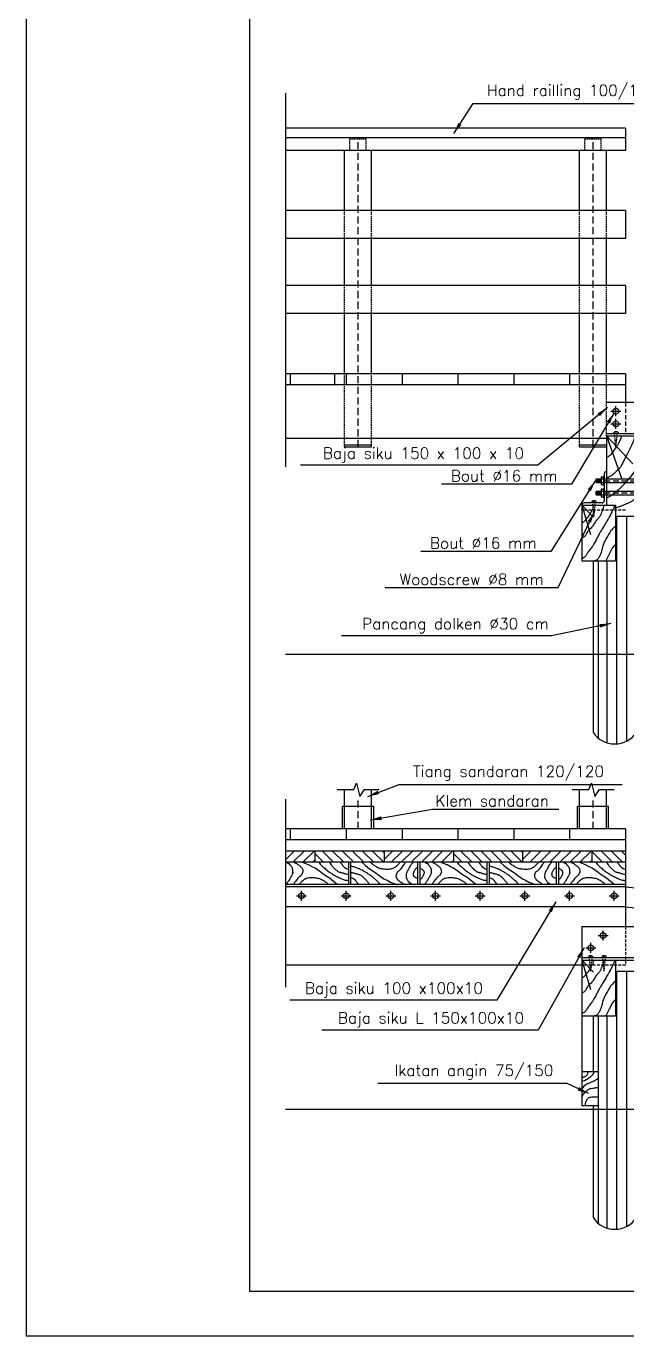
# Model space of a CAD drawing. Header units: metres. Extents: x -50 to 791, y -10 to 584.
# Drawn here: x -50.3 to 84.1, y -10 to 283.2 of the extents above; entities that cross this region are included whole.
import ezdxf

# ---------------------------------------------------------------- set-up
doc = ezdxf.new("R2010")
doc.units = ezdxf.units.M
doc.linetypes.add('DASHED2', pattern=[9.525, 6.35, -3.175])
doc.layers.get('0').update_dxf_attribs({"linetype": 'CONTINUOUS'})
for name, color, linetype in [('ARSIRDOLKEN', 2, 'CONTINUOUS'), ('ARSIRKAYU', 2, 'CONTINUOUS'), ('BAJA', 3, 'CONTINUOUS'), ('KAYU', 3, 'CONTINUOUS'), ('UKURAN', 2, 'CONTINUOUS')]:
    doc.layers.add(name, color=color, linetype=linetype)
doc.styles.get("Standard").update_dxf_attribs({"font": 'Simplex.shx'})
doc.dimstyles.get("Standard").update_dxf_attribs({"dimtxt": 0.18, "dimasz": 0.18, "dimexe": 0.18, "dimexo": 0.0625, "dimgap": 0.09, "dimtad": 0, "dimtih": 1, "dimtoh": 1, "dimdec": 4, "dimzin": 0, "dimdsep": 46, "dimtxsty": 'Standard', "dimcen": 0.09, "dimadec": 0, "dimazin": 0, "dimtfac": 1, "dimtdec": 4, "dimtofl": 0, "dimtmove": 0, "dimatfit": 3, "dimfxl": 1, "dimtolj": 1, "dimtzin": 0, "dimarcsym": 0})
pattern_1 = [(135, (125.5295, -128.2177), (1.122532, 1.122532), [])]

msp = doc.modelspace()

# ---------------------------------------------------------------- hatches: boundary and pattern name
at = {"layer": 'ARSIRKAYU'}
h = msp.add_hatch(dxfattribs=at)
h.set_pattern_fill('ANSI31', color=256, scale=0.5, style=0)
h.set_pattern_definition([(135, (94.5295, -128.2177), (1.122532, 1.122532), [])])
h.paths.add_polyline_path([(14.2904, 98.50196), (29.7904, 98.50196), (29.7904, 96.00196), (14.2904, 96.00196)])
h = msp.add_hatch(dxfattribs=at)
h.set_pattern_fill('LINE', color=256, scale=0.5, angle=315, style=0)
h.set_pattern_definition([(225, (94.5295, -128.2177), (-1.122532, 1.122532), [])])
h.paths.add_polyline_path([(29.7904, 96.00196), (29.7904, 98.50196), (45.2904, 98.50196), (45.2904, 96.00196)])
h = msp.add_hatch(dxfattribs=at)
h.set_pattern_fill('ANSI31', color=256, scale=0.5, style=0)
h.set_pattern_definition(pattern_1)
h.paths.add_polyline_path([(45.2904, 96.00196), (60.7904, 96.00196), (60.7904, 98.50196), (45.2904, 98.50196)])
h = msp.add_hatch(dxfattribs=at)
h.set_pattern_fill('LINE', color=256, scale=0.5, angle=315, style=0)
h.set_pattern_definition([(225, (125.5295, -128.2177), (-1.122532, 1.122532), [])])
h.paths.add_polyline_path([(60.7904, 96.00196), (76.2904, 96.00196), (76.2904, 98.50196), (60.7904, 98.50196)])
h = msp.add_hatch(dxfattribs=at)
h.set_pattern_fill('ANSI31', color=256, scale=0.5, style=0)
h.set_pattern_definition(pattern_1)
h.paths.add_polyline_path([(83.7904, 98.50196), (83.7904, 96.00196), (76.2904, 96.00196), (76.2904, 98.50196)])

# ---------------------------------------------------------------- linework, layer by layer
at = {"color": 1}
msp.add_lwpolyline([(-50.33, -9.99951), (790.67, -9.99951), (790.67, 584.00049), (-50.33, 584.00049)], close=True, dxfattribs=at)
msp.add_lwpolyline([(-0.33, 0.00049), (780.67, 0.00049), (780.67, 574.00049), (-0.33, 574.00049)], close=True)
at = {"layer": 'ARSIRDOLKEN'}
for points in [[(81.79409, 173.47449), (81.79409, 122.50333)], [(84.0404, 173.47449), (84.0404, 123.12272)], [(77.70789, 163.47449), (77.70789, 123.83629)], [(79.6537, 163.47449), (79.6537, 122.76543)], [(81.79409, 71.6095), (81.79409, 13.86088)], [(84.0404, 71.6095), (84.0404, 14.48027)], [(77.70789, 61.6095), (77.70789, 15.19384)], [(79.6537, 61.6095), (79.6537, 14.12298)]]:
    msp.add_lwpolyline(points, dxfattribs=at)
at = {"layer": 'ARSIRKAYU'}
for p, q in [((9.61609, 98.50196), (7.69773, 96.5836)), ((11.86115, 98.50196), (9.36115, 96.00196)), ((14.10622, 98.50196), (11.60622, 96.00196)), ((14.2904, 96.44108), (13.85128, 96.00196))]:
    msp.add_line(p, q, dxfattribs=at)
for points in [[(79.5404, 191.47449), (85.44899, 185.1823)], [(79.5404, 191.47449), (83.01193, 181.74646)], [(88.5404, 188.29608), (87.02591, 185.1823), (85.16228, 182.60542), (83.72871, 180.8875), (82.15179, 179.31274), (80.57487, 178.0243), (79.5404, 177.54221)], [(74.0404, 175.97449), (76.00949, 169.41631)], [(74.0404, 175.97449), (76.66301, 173.27763)], [(19.29875, 91.00196), (18.46661, 91.68753), (17.56235, 92.44005), (16.35667, 93.22267), (15.39212, 93.94509), (14.33715, 94.6675), (13.64389, 94.99861), (12.89033, 95.42002), (12.0765, 95.75113), (11.34581, 96.00196)], [(24.78205, 96.00196), (25.61418, 95.31639), (26.51844, 94.56387), (27.72413, 93.78125), (28.68867, 93.05884), (29.74364, 92.33642), (30.43691, 92.00531), (31.19046, 91.5839), (32.0043, 91.25279), (32.73499, 91.00196)], [(50.29875, 91.00196), (49.46661, 91.68753), (48.56235, 92.44005), (47.35667, 93.22267), (46.39212, 93.94509), (45.33715, 94.6675), (44.64389, 94.99861), (43.89033, 95.42002), (43.0765, 95.75113), (42.34581, 96.00196)], [(55.78205, 96.00196), (56.61418, 95.31639), (57.51844, 94.56387), (58.72413, 93.78125), (59.68867, 93.05884), (60.74364, 92.33642), (61.43691, 92.00531), (62.19046, 91.5839), (63.0043, 91.25279), (63.73499, 91.00196)], [(81.29875, 91.00196), (80.46661, 91.68753), (79.56235, 92.44005), (78.35667, 93.22267), (77.39212, 93.94509), (76.33715, 94.6675), (75.64389, 94.99861), (74.89033, 95.42002), (74.0765, 95.75113), (73.34581, 96.00196)], [(74.0404, 74.1095), (76.00949, 67.55131)], [(74.0404, 74.1095), (76.66301, 71.41263)]]:
    msp.add_lwpolyline(points, dxfattribs=at)
for points in [[(85.9125, 191.47449, -0.014921442), (85.44532, 190.00219, -0.03178415), (85.16228, 189.33394), (84.01543, 187.04338), (82.86857, 184.75282, -0.068682975), (82.676, 184.47214, -0.012980227), (81.43501, 183.17806, -0.05120249), (80.74224, 182.62005, -0.033030084), (79.5404, 181.94825)], [(82.92854, 191.47449, -0.00761171), (82.88495, 191.25512, -0.027344722), (82.86857, 191.19501, -0.026610866), (82.50629, 190.27176, -0.035603261), (82.15179, 189.62025, -0.004784799), (81.81552, 189.10595, -0.003145391), (81.29165, 188.33182, -0.004920117), (81.06073, 188.00215, -0.002387013), (80.57487, 187.3297, -0.078209959), (80.26071, 187.01626, -0.040992341), (79.5404, 186.57838)], [(88.5404, 180.22612, -0.00425294), (87.78125, 179.38149, -0.007061514), (87.31263, 178.88326, -0.00429533), (85.37284, 176.91256, -0.043290551), (85.16228, 176.73586, -0.049979102), (84.91962, 176.59956, -0.006232669), (82.86857, 175.73374, -0.009661682), (82.37738, 175.54455, -0.005734358), (81.5404, 175.25143)], [(81.34378, 175.97449, -0.015355905), (81.11844, 175.15447, -0.043335259), (81.00494, 174.87478, -0.004602097), (80.24675, 173.42312, -0.009458167), (79.85809, 172.72739, -0.008789551), (78.74874, 170.90137, 0.015603844), (78.13782, 169.86419, 0.002983094), (77.68802, 169.03124, -0.002418245), (77.13432, 168.00311, -0.002209262), (76.59981, 167.03223, -0.006687464), (76.41754, 166.71467, -0.039784081), (76.16148, 166.35138, 0.017872025), (75.5574, 165.56939, 0.01348866), (75.33652, 165.24306, -0.008320324), (74.98397, 164.71043, -0.068959326), (74.68227, 164.37936, -0.039157165), (74.0404, 163.92519)], [(78.95071, 175.97449, -0.013224614), (78.81327, 175.35659, -0.023678278), (78.71124, 175.01794, -0.010245915), (78.26837, 173.8431, -0.04474563), (78.13782, 173.58634, -0.042176861), (77.74944, 173.0692, 0.027621381), (77.13432, 172.2979, 0.017056671), (76.64784, 171.56162, -0.022581927), (76.27418, 171.00947, -0.065400238), (75.9004, 170.62454, 0.051584305), (75.41404, 170.15051, 0.076125338), (75.16145, 169.73216, -0.055697231), (74.84062, 169.14838, -0.078699604), (74.57635, 168.87633, -0.047344296), (74.0404, 168.54905)], [(76.60911, 175.97449, -0.036863142), (76.52802, 175.32371, -0.074673632), (76.41754, 175.01794, -0.005984079), (76.05295, 174.36272, -0.011082831), (75.84411, 174.01582, -0.006142229), (75.59362, 173.63043, -0.004925399), (75.27069, 173.15686, -0.044466188), (74.60018, 172.35629, -0.079313229), (74.12383, 172.01158, -0.022025669), (74.10821, 172.00453, -0.005191068), (74.0404, 171.97826)], [(81.5404, 171.29336, 0.022362307), (80.66665, 170.3818, 0.044099042), (80.28816, 169.86419, 0.01454675), (79.23242, 167.99495, 0.033576916), (78.8546, 167.14415, 0.035940501), (78.5687, 166.14592, -0.035667026), (78.28117, 165.13991, -0.028633539), (78.03908, 164.57822, -0.026093477), (77.70775, 163.99463, -0.116126663), (77.44878, 163.743, -0.062395467), (76.83967, 163.47449)], [(81.5404, 167.15254, 0.027589535), (80.95616, 166.51032, 0.054753442), (80.71823, 166.14203), (80.14481, 164.99675, -0.000000971), (79.84071, 164.38939, -0.000000644), (79.38263, 163.47449)], [(7.93248, 96.00196, 0.06378848), (8.48174, 95.719, 0.083608837), (8.82116, 95.38992, 0.045540808), (9.17047, 94.81113, 0.070929534), (9.30343, 94.3966, 0.071973496), (9.32228, 93.64411, 0.10099542), (9.15272, 93.13237, 0.025748047), (8.91764, 92.76782, -0.03178691), (8.73073, 92.47015, -0.013975663), (8.58065, 92.1741, 0.009744136), (8.36902, 91.74773, 0.045828711), (8.17903, 91.45249, 0.026879954), (7.78616, 91.00196)], [(9.61928, 96.00196, 0.01529104), (10.04439, 95.7861, 0.024512912), (10.29812, 95.63073, 0.012467524), (10.89516, 95.20142, 0.02534201), (11.17224, 94.96851, 0.066646882), (11.42444, 94.6617, 0.074859677), (11.56408, 94.3364, 0.075524344), (11.59482, 94.04552, 0.058573077), (11.53394, 93.67418, 0.046204414), (11.38889, 93.30226, 0.066450977), (11.23252, 93.07216, 0.098487276), (10.9058, 92.82643, -0.104277406), (10.59954, 92.59055, -0.009432514), (10.49444, 92.46264, -0.002770775), (10.14741, 92.01864, -0.018627969), (9.851, 91.604, -0.013387846), (9.4764, 91.00196)], [(15.13425, 96.00196, -0.012997447), (15.46068, 95.59689, -0.033091182), (15.60312, 95.45012, -0.000991074), (16.25779, 94.86164, -0.002977601), (16.47724, 94.6675, -0.001659014), (16.91768, 94.28508, -0.003309582), (17.14036, 94.09559, -0.022093311), (17.53845, 93.79028, -0.018393394), (18.04463, 93.46347, -0.00617824), (18.44998, 93.22914, -0.004532927), (19.00917, 92.92166, -0.003970056), (19.47871, 92.67378, -0.005467139), (19.82301, 92.50025, -0.020517034), (19.91063, 92.46166, -0.002421362), (20.66698, 92.16914, -0.029890268), (21.08453, 92.03796, -0.018121996), (21.7904, 91.88867)], [(17.578, 96.00196, -0.008435895), (17.66714, 95.84152, -0.020504938), (17.70758, 95.77773, -0.003459548), (17.92648, 95.46646, -0.013722918), (17.98434, 95.38992, -0.009266465), (18.1863, 95.14684, -0.007193444), (18.45662, 94.84244, -0.003458583), (18.52171, 94.77222, -0.001459198), (18.67761, 94.6073, -0.023319225), (19.06794, 94.23337, -0.035029111), (19.3552, 94.01623, -0.026585005), (19.55261, 93.90213, -0.047167509), (19.6723, 93.85478, -0.000665272), (19.86577, 93.79892, -0.000733431), (20.04141, 93.74875, -0.000521819), (20.45382, 93.63205, 0.003440029), (20.51627, 93.61398, 0.000476762), (20.52667, 93.61088, 0.000023444), (20.73795, 93.54773, 0.000466722), (20.91516, 93.49458, -0.000405517), (21.11912, 93.43337, -0.021291095), (21.20643, 93.41125, -0.004670785), (21.60899, 93.33123, -0.019872184), (21.65377, 93.32459, -0.006553739), (21.7904, 93.31166)], [(20.01298, 96.00196, -0.01161999), (20.08366, 95.87434, -0.022597242), (20.12443, 95.81133, -0.000116699), (20.23687, 95.65372, -0.001316031), (20.24688, 95.63977, -0.000038647), (20.26816, 95.61028, -0.000118026), (20.27514, 95.60063, -0.002789472), (20.32285, 95.53537, -0.000826637), (20.48544, 95.31636, -0.003545162), (20.54715, 95.23473, -0.002478075), (20.63684, 95.11901, -0.015263658), (20.69793, 95.04572, -0.014946285), (20.76472, 94.97478, -0.019891441), (20.82002, 94.92369, -0.020327366), (20.87798, 94.87821, -0.010288114), (20.94249, 94.83368, -0.012595548), (20.99679, 94.79975, -0.005809165), (21.10761, 94.73606, -0.009118315), (21.1794, 94.6976, -0.000471347), (21.22266, 94.67549, -0.000744509), (21.25009, 94.66155, -0.00176233), (21.27681, 94.64814, -0.000122596), (21.66167, 94.4568, -0.003794955), (21.68687, 94.44452, -0.000927895), (21.7904, 94.39526)], [(28.94655, 91.00196, -0.012997447), (28.62012, 91.40703, -0.033091182), (28.47768, 91.5538, -0.000991074), (27.82301, 92.14228, -0.002977601), (27.60356, 92.33642, -0.001659014), (27.16311, 92.71884, -0.003309582), (26.94043, 92.90833, -0.022093311), (26.54235, 93.21364, -0.018393394), (26.03617, 93.54045, -0.00617824), (25.63082, 93.77478, -0.004532927), (25.07163, 94.08226, -0.003970056), (24.60209, 94.33014, -0.005467139), (24.25779, 94.50367, -0.020517034), (24.17017, 94.54227, -0.002421362), (23.41381, 94.83478, -0.029890268), (22.99627, 94.96597, -0.018121996), (22.2904, 95.11525)], [(34.46152, 91.00196, 0.01529104), (34.03641, 91.21783, 0.024512912), (33.78268, 91.3732, 0.012467524), (33.18563, 91.80251, 0.02534201), (32.90856, 92.03541, 0.066646882), (32.65636, 92.34223, 0.074859677), (32.51671, 92.66753, 0.075524344), (32.48598, 92.95841, 0.058573077), (32.54686, 93.32974, 0.046204414), (32.6919, 93.70166, 0.066450977), (32.84828, 93.93176, 0.098487276), (33.175, 94.17749, -0.104277406), (33.48126, 94.41337, -0.009432514), (33.58636, 94.54128, -0.002770775), (33.93339, 94.98528, -0.018627969), (34.22979, 95.39992, -0.013387846), (34.60439, 96.00196)], [(36.14832, 91.00196, 0.06378848), (35.59906, 91.28492, 0.083608837), (35.25964, 91.614, 0.045540808), (34.91032, 92.19279, 0.070929534), (34.77737, 92.60733, 0.071973496), (34.75852, 93.35982, 0.10099542), (34.92808, 93.87156, 0.025748047), (35.16316, 94.2361, -0.03178691), (35.35007, 94.53377, -0.013975663), (35.50014, 94.82982, 0.009744136), (35.71177, 95.25619, 0.045828711), (35.90176, 95.55143, 0.026879954), (36.29464, 96.00196)], [(37.2904, 92.37347, 0.07112432), (36.96837, 92.44229, 0.087556158), (36.7366, 92.57723, 0.056248354), (36.4697, 92.86, 0.0999648), (36.3749, 93.05884, 0.073450154), (36.34262, 93.38386, 0.076590518), (36.40504, 93.69095, 0.022376324), (36.53296, 93.99506, 0.02430531), (36.67632, 94.26287, 0.023328501), (36.8409, 94.51041, 0.02631247), (37.00788, 94.71438, 0.081592931), (37.09093, 94.78009, 0.039211151), (37.2904, 94.87112)], [(37.7904, 94.63045, 0.07112432), (38.11242, 94.56163, 0.087556158), (38.3442, 94.4267, 0.056248354), (38.6111, 94.14393, 0.0999648), (38.7059, 93.94509, 0.073450154), (38.73818, 93.62006, 0.076590518), (38.67576, 93.31297, 0.022376324), (38.54784, 93.00886, 0.02430531), (38.40448, 92.74106, 0.023328501), (38.23989, 92.49351, 0.02631247), (38.07292, 92.28954, 0.081592931), (37.98986, 92.22383, 0.039211151), (37.7904, 92.13281)], [(38.93248, 96.00196, 0.06378848), (39.48174, 95.719, 0.083608837), (39.82116, 95.38992, 0.045540808), (40.17047, 94.81113, 0.070929534), (40.30343, 94.3966, 0.071973496), (40.32228, 93.64411, 0.10099542), (40.15272, 93.13237, 0.025748047), (39.91764, 92.76782, -0.03178691), (39.73073, 92.47015, -0.013975663), (39.58065, 92.1741, 0.009744136), (39.36902, 91.74773, 0.045828711), (39.17903, 91.45249, 0.026879954), (38.78616, 91.00196)], [(40.61928, 96.00196, 0.01529104), (41.04439, 95.7861, 0.024512912), (41.29812, 95.63073, 0.012467524), (41.89516, 95.20142, 0.02534201), (42.17224, 94.96851, 0.066646882), (42.42444, 94.6617, 0.074859677), (42.56408, 94.3364, 0.075524344), (42.59482, 94.04552, 0.058573077), (42.53394, 93.67418, 0.046204414), (42.38889, 93.30226, 0.066450977), (42.23252, 93.07216, 0.098487276), (41.9058, 92.82643, -0.104277406), (41.59954, 92.59055, -0.009432514), (41.49444, 92.46264, -0.002770775), (41.14741, 92.01864, -0.018627969), (40.851, 91.604, -0.013387846), (40.4764, 91.00196)], [(46.13425, 96.00196, -0.012997447), (46.46068, 95.59689, -0.033091182), (46.60312, 95.45012, -0.000991074), (47.25779, 94.86164, -0.002977601), (47.47724, 94.6675, -0.001659014), (47.91768, 94.28508, -0.003309582), (48.14036, 94.09559, -0.022093311), (48.53845, 93.79028, -0.018393394), (49.04463, 93.46347, -0.00617824), (49.44998, 93.22914, -0.004532927), (50.00917, 92.92166, -0.003970056), (50.47871, 92.67378, -0.005467139), (50.82301, 92.50025, -0.020517034), (50.91063, 92.46166, -0.002421362), (51.66698, 92.16914, -0.029890268), (52.08453, 92.03796, -0.018121996), (52.7904, 91.88867)], [(48.578, 96.00196, -0.008435895), (48.66714, 95.84152, -0.020504938), (48.70758, 95.77773, -0.003459548), (48.92648, 95.46646, -0.013722918), (48.98434, 95.38992, -0.009266465), (49.1863, 95.14684, -0.007193444), (49.45662, 94.84244, -0.003458583), (49.52171, 94.77222, -0.001459198), (49.67761, 94.6073, -0.023319225), (50.06794, 94.23337, -0.035029111), (50.3552, 94.01623, -0.026585005), (50.55261, 93.90213, -0.047167509), (50.6723, 93.85478, -0.000665272), (50.86577, 93.79892, -0.000733431), (51.04141, 93.74875, -0.000521819), (51.45382, 93.63205, 0.003440029), (51.51627, 93.61398, 0.000476762), (51.52667, 93.61088, 0.000023444), (51.73795, 93.54773, 0.000466722), (51.91516, 93.49458, -0.000405517), (52.11912, 93.43337, -0.021291095), (52.20643, 93.41125, -0.004670785), (52.60899, 93.33123, -0.019872184), (52.65377, 93.32459, -0.006553739), (52.7904, 93.31166)], [(51.01298, 96.00196, -0.01161999), (51.08366, 95.87434, -0.022597242), (51.12443, 95.81133, -0.000116699), (51.23687, 95.65372, -0.001316031), (51.24688, 95.63977, -0.000038647), (51.26816, 95.61028, -0.000118026), (51.27514, 95.60063, -0.002789472), (51.32285, 95.53537, -0.000826637), (51.48544, 95.31636, -0.003545162), (51.54715, 95.23473, -0.002478075), (51.63684, 95.11901, -0.015263658), (51.69793, 95.04572, -0.014946285), (51.76472, 94.97478, -0.019891441), (51.82002, 94.92369, -0.020327366), (51.87798, 94.87821, -0.010288114), (51.94249, 94.83368, -0.012595548), (51.99679, 94.79975, -0.005809165), (52.10761, 94.73606, -0.009118315), (52.1794, 94.6976, -0.000471347), (52.22266, 94.67549, -0.000744509), (52.25009, 94.66155, -0.00176233), (52.27681, 94.64814, -0.000122596), (52.66167, 94.4568, -0.003794955), (52.68687, 94.44452, -0.000927895), (52.7904, 94.39526)], [(59.94655, 91.00196, -0.012997447), (59.62012, 91.40703, -0.033091182), (59.47768, 91.5538, -0.000991074), (58.82301, 92.14228, -0.002977601), (58.60356, 92.33642, -0.001659014), (58.16311, 92.71884, -0.003309582), (57.94043, 92.90833, -0.022093311), (57.54235, 93.21364, -0.018393394), (57.03617, 93.54045, -0.00617824), (56.63082, 93.77478, -0.004532927), (56.07163, 94.08226, -0.003970056), (55.60209, 94.33014, -0.005467139), (55.25779, 94.50367, -0.020517034), (55.17017, 94.54227, -0.002421362), (54.41381, 94.83478, -0.029890268), (53.99627, 94.96597, -0.018121996), (53.2904, 95.11525)], [(65.46152, 91.00196, 0.01529104), (65.03641, 91.21783, 0.024512912), (64.78268, 91.3732, 0.012467524), (64.18563, 91.80251, 0.02534201), (63.90856, 92.03541, 0.066646882), (63.65636, 92.34223, 0.074859677), (63.51671, 92.66753, 0.075524344), (63.48598, 92.95841, 0.058573077), (63.54686, 93.32974, 0.046204414), (63.6919, 93.70166, 0.066450977), (63.84828, 93.93176, 0.098487276), (64.175, 94.17749, -0.104277406), (64.48126, 94.41337, -0.009432514), (64.58636, 94.54128, -0.002770775), (64.93339, 94.98528, -0.018627969), (65.22979, 95.39992, -0.013387846), (65.60439, 96.00196)], [(67.14832, 91.00196, 0.06378848), (66.59906, 91.28492, 0.083608837), (66.25964, 91.614, 0.045540808), (65.91032, 92.19279, 0.070929534), (65.77737, 92.60733, 0.071973496), (65.75852, 93.35982, 0.10099542), (65.92808, 93.87156, 0.025748047), (66.16316, 94.2361, -0.03178691), (66.35007, 94.53377, -0.013975663), (66.50014, 94.82982, 0.009744136), (66.71177, 95.25619, 0.045828711), (66.90176, 95.55143, 0.026879954), (67.29464, 96.00196)], [(68.2904, 92.37347, 0.07112432), (67.96837, 92.44229, 0.087556158), (67.7366, 92.57723, 0.056248354), (67.4697, 92.86, 0.0999648), (67.3749, 93.05884, 0.073450154), (67.34262, 93.38386, 0.076590518), (67.40504, 93.69095, 0.022376324), (67.53296, 93.99506, 0.02430531), (67.67632, 94.26287, 0.023328501), (67.8409, 94.51041, 0.02631247), (68.00788, 94.71438, 0.081592931), (68.09093, 94.78009, 0.039211151), (68.2904, 94.87112)], [(68.7904, 94.63045, 0.07112432), (69.11242, 94.56163, 0.087556158), (69.3442, 94.4267, 0.056248354), (69.6111, 94.14393, 0.0999648), (69.7059, 93.94509, 0.073450154), (69.73818, 93.62006, 0.076590518), (69.67576, 93.31297, 0.022376324), (69.54784, 93.00886, 0.02430531), (69.40448, 92.74106, 0.023328501), (69.23989, 92.49351, 0.02631247), (69.07292, 92.28954, 0.081592931), (68.98986, 92.22383, 0.039211151), (68.7904, 92.13281)], [(69.93248, 96.00196, 0.06378848), (70.48174, 95.719, 0.083608837), (70.82116, 95.38992, 0.045540808), (71.17047, 94.81113, 0.070929534), (71.30343, 94.3966, 0.071973496), (71.32228, 93.64411, 0.10099542), (71.15272, 93.13237, 0.025748047), (70.91764, 92.76782, -0.03178691), (70.73073, 92.47015, -0.013975663), (70.58065, 92.1741, 0.009744136), (70.36902, 91.74773, 0.045828711), (70.17903, 91.45249, 0.026879954), (69.78616, 91.00196)], [(71.61928, 96.00196, 0.01529104), (72.04439, 95.7861, 0.024512912), (72.29812, 95.63073, 0.012467524), (72.89516, 95.20142, 0.02534201), (73.17224, 94.96851, 0.066646882), (73.42444, 94.6617, 0.074859677), (73.56408, 94.3364, 0.075524344), (73.59482, 94.04552, 0.058573077), (73.53394, 93.67418, 0.046204414), (73.38889, 93.30226, 0.066450977), (73.23252, 93.07216, 0.098487276), (72.9058, 92.82643, -0.104277406), (72.59954, 92.59055, -0.009432514), (72.49444, 92.46264, -0.002770775), (72.14741, 92.01864, -0.018627969), (71.851, 91.604, -0.013387846), (71.4764, 91.00196)], [(77.13425, 96.00196, -0.012997447), (77.46068, 95.59689, -0.033091182), (77.60312, 95.45012, -0.000991074), (78.25779, 94.86164, -0.002977601), (78.47724, 94.6675, -0.001659014), (78.91768, 94.28508, -0.003309582), (79.14036, 94.09559, -0.022093311), (79.53845, 93.79028, -0.018393394), (80.04463, 93.46347, -0.00617824), (80.44998, 93.22914, -0.004532927), (81.00917, 92.92166, -0.003970056), (81.47871, 92.67378, -0.005467139), (81.82301, 92.50025, -0.020517034), (81.91063, 92.46166, -0.002421362), (82.66698, 92.16914, -0.029890268), (83.08453, 92.03796, -0.018121996), (83.7904, 91.88867)], [(79.578, 96.00196, -0.008435895), (79.66714, 95.84152, -0.020504938), (79.70758, 95.77773, -0.003459548), (79.92648, 95.46646, -0.013722918), (79.98434, 95.38992, -0.009266465), (80.1863, 95.14684, -0.007193444), (80.45662, 94.84244, -0.003458583), (80.52171, 94.77222, -0.001459198), (80.67761, 94.6073, -0.023319225), (81.06794, 94.23337, -0.035029111), (81.3552, 94.01623, -0.026585005), (81.55261, 93.90213, -0.047167509), (81.6723, 93.85478, -0.000665272), (81.86577, 93.79892, -0.000733431), (82.04141, 93.74875, -0.000521819), (82.45382, 93.63205, 0.003440029), (82.51627, 93.61398, 0.000476762), (82.52667, 93.61088, 0.000023444), (82.73795, 93.54773, 0.000466722), (82.91516, 93.49458, -0.000405517), (83.11912, 93.43337, -0.021291095), (83.20643, 93.41125, -0.004670785), (83.60899, 93.33123, -0.019872184), (83.65377, 93.32459, -0.006553739), (83.7904, 93.31166)], [(82.01298, 96.00196, -0.01161999), (82.08366, 95.87434, -0.022597242), (82.12443, 95.81133, -0.000116699), (82.23687, 95.65372, -0.001316031), (82.24688, 95.63977, -0.000038647), (82.26816, 95.61028, -0.000118026), (82.27514, 95.60063, -0.002789472), (82.32285, 95.53537, -0.000826637), (82.48544, 95.31636, -0.003545162), (82.54715, 95.23473, -0.002478075), (82.63684, 95.11901, -0.015263658), (82.69793, 95.04572, -0.014946285), (82.76472, 94.97478, -0.019891441), (82.82002, 94.92369, -0.020327366), (82.87798, 94.87821, -0.010288114), (82.94249, 94.83368, -0.012595548), (82.99679, 94.79975, -0.005809165), (83.10761, 94.73606, -0.009118315), (83.1794, 94.6976, -0.000471347), (83.22266, 94.67549, -0.000744509), (83.25009, 94.66155, -0.00176233), (83.27681, 94.64814, -0.000122596), (83.66167, 94.4568, -0.003794955), (83.68687, 94.44452, -0.000927895), (83.7904, 94.39526)], [(26.50279, 91.00196, -0.008435895), (26.41366, 91.1624, -0.020504938), (26.37322, 91.22619, -0.003459548), (26.15431, 91.53746, -0.013722918), (26.09646, 91.614, -0.009266465), (25.8945, 91.85709, -0.007193444), (25.62418, 92.16148, -0.003458583), (25.55909, 92.23171, -0.001459198), (25.40319, 92.39662, -0.023319225), (25.01285, 92.77055, -0.035029111), (24.7256, 92.98769, -0.026585005), (24.52819, 93.1018, -0.047167509), (24.4085, 93.14914, -0.000665272), (24.21503, 93.205, -0.000733431), (24.03939, 93.25518, -0.000521819), (23.62698, 93.37188, 0.003440029), (23.56452, 93.38995, 0.000476762), (23.55413, 93.39304, 0.000023444), (23.34285, 93.45619, 0.000466722), (23.16563, 93.50935, -0.000405517), (22.96168, 93.57055, -0.021291095), (22.87436, 93.59267, -0.004670785), (22.47181, 93.6727, -0.019872184), (22.42703, 93.67934, -0.006553739), (22.2904, 93.69226)], [(24.06782, 91.00196, -0.01161999), (23.99713, 91.12958, -0.022597242), (23.95637, 91.19259, -0.000116699), (23.84393, 91.3502, -0.001316031), (23.83392, 91.36415, -0.000038647), (23.81263, 91.39364, -0.000118026), (23.80566, 91.4033, -0.002789472), (23.75795, 91.46855, -0.000826637), (23.59536, 91.68757, -0.003545162), (23.53364, 91.7692, -0.002478075), (23.44395, 91.88491, -0.015263658), (23.38286, 91.9582, -0.014946285), (23.31607, 92.02914, -0.019891441), (23.26077, 92.08023, -0.020327366), (23.20282, 92.12571, -0.010288114), (23.13831, 92.17025, -0.012595548), (23.08401, 92.20417, -0.005809165), (22.97318, 92.26787, -0.009118315), (22.9014, 92.30632, -0.000471347), (22.85813, 92.32844, -0.000744509), (22.83071, 92.34237, -0.00176233), (22.80399, 92.35579, -0.000122596), (22.41912, 92.54712, -0.003794955), (22.39393, 92.55941, -0.000927895), (22.2904, 92.60866)], [(57.50279, 91.00196, -0.008435895), (57.41366, 91.1624, -0.020504938), (57.37322, 91.22619, -0.003459548), (57.15431, 91.53746, -0.013722918), (57.09646, 91.614, -0.009266465), (56.8945, 91.85709, -0.007193444), (56.62418, 92.16148, -0.003458583), (56.55909, 92.23171, -0.001459198), (56.40319, 92.39662, -0.023319225), (56.01285, 92.77055, -0.035029111), (55.7256, 92.98769, -0.026585005), (55.52819, 93.1018, -0.047167509), (55.4085, 93.14914, -0.000665272), (55.21503, 93.205, -0.000733431), (55.03939, 93.25518, -0.000521819), (54.62698, 93.37188, 0.003440029), (54.56452, 93.38995, 0.000476762), (54.55413, 93.39304, 0.000023444), (54.34285, 93.45619, 0.000466722), (54.16563, 93.50935, -0.000405517), (53.96168, 93.57055, -0.021291095), (53.87436, 93.59267, -0.004670785), (53.47181, 93.6727, -0.019872184), (53.42703, 93.67934, -0.006553739), (53.2904, 93.69226)], [(55.06782, 91.00196, -0.01161999), (54.99713, 91.12958, -0.022597242), (54.95637, 91.19259, -0.000116699), (54.84393, 91.3502, -0.001316031), (54.83392, 91.36415, -0.000038647), (54.81263, 91.39364, -0.000118026), (54.80566, 91.4033, -0.002789472), (54.75795, 91.46855, -0.000826637), (54.59536, 91.68757, -0.003545162), (54.53364, 91.7692, -0.002478075), (54.44395, 91.88491, -0.015263658), (54.38286, 91.9582, -0.014946285), (54.31607, 92.02914, -0.019891441), (54.26077, 92.08023, -0.020327366), (54.20282, 92.12571, -0.010288114), (54.13831, 92.17025, -0.012595548), (54.08401, 92.20417, -0.005809165), (53.97318, 92.26787, -0.009118315), (53.9014, 92.30632, -0.000471347), (53.85813, 92.32844, -0.000744509), (53.83071, 92.34237, -0.00176233), (53.80399, 92.35579, -0.000122596), (53.41912, 92.54712, -0.003794955), (53.39393, 92.55941, -0.000927895), (53.2904, 92.60866)], [(81.34378, 74.1095, -0.015355905), (81.11844, 73.28947, -0.043335259), (81.00494, 73.00978, -0.004602097), (80.24675, 71.55812, -0.009458167), (79.85809, 70.86239, -0.008789551), (78.74874, 69.03637, 0.015603844), (78.13782, 67.99919, 0.002983094), (77.68802, 67.16624, -0.002418245), (77.13432, 66.13811, -0.002209262), (76.59981, 65.16723, -0.006687464), (76.41754, 64.84967, -0.039784081), (76.16148, 64.48638, 0.017872025), (75.5574, 63.70439, 0.01348866), (75.33652, 63.37807, -0.008320324), (74.98397, 62.84543, -0.068959326), (74.68227, 62.51436, -0.039157165), (74.0404, 62.0602)], [(78.95071, 74.1095, -0.013224614), (78.81327, 73.49159, -0.023678278), (78.71124, 73.15295, -0.010245915), (78.26837, 71.9781, -0.04474563), (78.13782, 71.72135, -0.042176861), (77.74944, 71.20421, 0.027621381), (77.13432, 70.43291, 0.017056671), (76.64784, 69.69663, -0.022581927), (76.27418, 69.14447, -0.065400238), (75.9004, 68.75954, 0.051584305), (75.41404, 68.28551, 0.076125338), (75.16145, 67.86716, -0.055697231), (74.84062, 67.28339, -0.078699604), (74.57635, 67.01133, -0.047344296), (74.0404, 66.68405)], [(76.60911, 74.1095, -0.036863142), (76.52802, 73.45871, -0.074673632), (76.41754, 73.15295, -0.005984079), (76.05295, 72.49772, -0.011082831), (75.84411, 72.15083, -0.006142229), (75.59362, 71.76543, -0.004925399), (75.27069, 71.29186, -0.044466188), (74.60018, 70.49129, -0.079313229), (74.12383, 70.14659, -0.022025669), (74.10821, 70.13953, -0.005191068), (74.0404, 70.11326)], [(81.5404, 69.42836, 0.022362307), (80.66665, 68.5168, 0.044099042), (80.28816, 67.99919, 0.01454675), (79.23242, 66.12995, 0.033576916), (78.8546, 65.27915, 0.035940501), (78.5687, 64.28093, -0.035667026), (78.28117, 63.27491, -0.028633539), (78.03908, 62.71322, -0.026093477), (77.70775, 62.12963, -0.116126663), (77.44878, 61.878, -0.062395467), (76.83967, 61.6095)], [(81.5404, 65.28755, 0.027589535), (80.95616, 64.64532, 0.054753442), (80.71823, 64.27703), (80.14481, 63.13175, -0.000000971), (79.84071, 62.52439, -0.000000644), (79.38263, 61.6095)], [(76.5404, 16.52392, 0.549046495), (86.28671, 16.52392, -0.58992297), (91.5404, 16.52392, -0.501056835), (85.88691, 15.97061, -0.501056835)]]:
    msp.add_lwpolyline(points, format="xyb", dxfattribs=at)
for centre, radius, start, end in [((79.5404, 182.97449), 0.5, 90, 180), ((74.5404, 175.97449), 0.5, 90, 180), ((78.56881, 176.94608), 0.47182, 268.2146894, 1.7853106), ((31.89128, 101.1899), 7.31641, 225.1603596, 229.4375417), ((28.80953, 97.58959), 2.57727, 229.4375417, 236.6471676), ((36.31154, 108.9874), 16.22242, 236.6471676, 239.5687843), ((29.67161, 97.68402), 3.11307, 239.5687843, 246.2412269), ((29.74433, 97.84922), 3.29357, 246.2412269, 256.844872), ((30.45883, 100.90627), 6.433, 256.844872, 264.4267847), ((30.49511, 101.27811), 6.80661, 264.4267847, 270), ((30.49511, 99.62153), 5.15003, 270, 276.4079849), ((30.65967, 98.15628), 3.67557, 276.4079849, 284.9118595), ((31.11043, 96.46362), 1.92392, 284.9118595, 296.6757223), ((31.38498, 95.91717), 1.31238, 296.6757223, 308.379791), ((23.99377, 105.24931), 13.21695, 308.379791, 312.062102), ((30.95953, 97.5299), 2.8193, 312.062102, 320.7878607), ((28.54958, 99.49625), 5.92967, 320.7878607, 323.8933943), ((62.89128, 101.1899), 7.31641, 225.1603596, 229.4375417), ((59.80953, 97.58959), 2.57727, 229.4375417, 236.6471676), ((67.31154, 108.9874), 16.22242, 236.6471676, 239.5687843), ((60.67161, 97.68402), 3.11307, 239.5687843, 246.2412269), ((60.74433, 97.84922), 3.29357, 246.2412269, 256.844872), ((61.45883, 100.90627), 6.433, 256.844872, 264.4267847), ((61.49511, 101.27811), 6.80661, 264.4267847, 270), ((61.49511, 99.62153), 5.15003, 270, 276.4079849), ((61.65967, 98.15628), 3.67557, 276.4079849, 284.9118595), ((62.11043, 96.46362), 1.92392, 284.9118595, 296.6757223), ((62.38498, 95.91717), 1.31238, 296.6757223, 308.379791), ((54.99377, 105.24931), 13.21695, 308.379791, 312.062102), ((61.95953, 97.5299), 2.8193, 312.062102, 320.7878607), ((59.54958, 99.49625), 5.92967, 320.7878607, 323.8933943), ((15.53122, 87.50767), 5.92967, 140.7878607, 143.8933943), ((13.12127, 89.47402), 2.8193, 132.062102, 140.7878607), ((20.08703, 81.75461), 13.21695, 128.379791, 132.062102), ((12.69582, 91.08675), 1.31238, 116.6757223, 128.379791), ((12.97037, 90.5403), 1.92392, 104.9118595, 116.6757223), ((13.42112, 88.84764), 3.67557, 96.4079849, 104.9118595), ((13.58568, 87.38239), 5.15003, 90, 96.4079849), ((13.58568, 85.72581), 6.80661, 84.4267847, 90), ((13.62197, 86.09766), 6.433, 76.844872, 84.4267847), ((14.33647, 89.1547), 3.29357, 66.2412269, 76.844872), ((14.40919, 89.3199), 3.11307, 59.5687843, 66.2412269), ((7.76925, 78.01653), 16.22242, 56.6471676, 59.5687843), ((15.27127, 89.41433), 2.57727, 49.4375417, 56.6471676), ((12.18952, 85.81402), 7.31641, 45.1603596, 49.4375417), ((46.53122, 87.50767), 5.92967, 140.7878607, 143.8933943), ((44.12127, 89.47402), 2.8193, 132.062102, 140.7878607), ((51.08703, 81.75461), 13.21695, 128.379791, 132.062102), ((43.69582, 91.08675), 1.31238, 116.6757223, 128.379791), ((43.97037, 90.5403), 1.92392, 104.9118595, 116.6757223), ((44.42112, 88.84764), 3.67557, 96.4079849, 104.9118595), ((44.58568, 87.38239), 5.15003, 90, 96.4079849), ((44.58568, 85.72581), 6.80661, 84.4267847, 90), ((44.62197, 86.09766), 6.433, 76.844872, 84.4267847), ((45.33647, 89.1547), 3.29357, 66.2412269, 76.844872), ((45.40919, 89.3199), 3.11307, 59.5687843, 66.2412269), ((38.76925, 78.01653), 16.22242, 56.6471676, 59.5687843), ((46.27127, 89.41433), 2.57727, 49.4375417, 56.6471676), ((43.18952, 85.81402), 7.31641, 45.1603596, 49.4375417), ((77.53122, 87.50767), 5.92967, 140.7878607, 143.8933943), ((75.12127, 89.47402), 2.8193, 132.062102, 140.7878607), ((82.08703, 81.75461), 13.21695, 128.379791, 132.062102), ((74.69582, 91.08675), 1.31238, 116.6757223, 128.379791), ((74.97037, 90.5403), 1.92392, 104.9118595, 116.6757223), ((75.42112, 88.84764), 3.67557, 96.4079849, 104.9118595), ((75.58568, 87.38239), 5.15003, 90, 96.4079849), ((75.58568, 85.72581), 6.80661, 84.4267847, 90), ((75.62197, 86.09766), 6.433, 76.844872, 84.4267847), ((76.33647, 89.1547), 3.29357, 66.2412269, 76.844872), ((76.40919, 89.3199), 3.11307, 59.5687843, 66.2412269), ((69.76925, 78.01653), 16.22242, 56.6471676, 59.5687843), ((77.27127, 89.41433), 2.57727, 49.4375417, 56.6471676), ((74.18952, 85.81402), 7.31641, 45.1603596, 49.4375417)]:
    msp.add_arc(centre, radius, start, end, dxfattribs=at)
at = {"layer": 'BAJA'}
for points in [[(77.23284, 181.8248), (89.7341, 181.8248)], [(77.40567, 181.8248), (77.53662, 181.0248)], [(77.62667, 181.8248), (77.75762, 181.0248)], [(77.84768, 181.8248), (77.97863, 181.0248)], [(78.05864, 181.8248), (78.18958, 181.0248)], [(78.26959, 181.8248), (78.34879, 181.34096)], [(78.49879, 182.29445), (78.90208, 182.29445)], [(78.90208, 182.48783), (79.0404, 182.48783)], [(77.23284, 181.53048), (77.31562, 181.0248)], [(77.23284, 181.0248), (89.7341, 181.0248)], [(77.23284, 179.0748), (89.7341, 179.0748)], [(77.31882, 181.74168), (77.41926, 181.12809)], [(77.31882, 178.99168), (77.41926, 178.37809)], [(77.40567, 179.0748), (77.53662, 178.2748)], [(77.53982, 181.74168), (77.64026, 181.12809)], [(77.53982, 178.99168), (77.64026, 178.37809)], [(77.62667, 179.0748), (77.75762, 178.2748)], [(77.76083, 181.74168), (77.86126, 181.12809)], [(77.76083, 178.99168), (77.86126, 178.37809)], [(77.84768, 179.0748), (77.97863, 178.2748)], [(77.97179, 181.74168), (78.07222, 181.12809)], [(77.97179, 178.99168), (78.07222, 178.37809)], [(78.05864, 179.0748), (78.18958, 178.2748)], [(78.18274, 181.74168), (78.28318, 181.12809)], [(78.18274, 178.99168), (78.28318, 178.37809)], [(78.26959, 179.0748), (78.34879, 178.59096)], [(78.49879, 180.55516), (78.90208, 180.55516)], [(78.49879, 179.54445), (78.90208, 179.54445)], [(78.90208, 180.36178), (79.0404, 180.36178)], [(78.90208, 179.73783), (79.0404, 179.73783)], [(77.23284, 178.78048), (77.31562, 178.2748)], [(77.23284, 178.2748), (89.7341, 178.2748)], [(78.49879, 177.80516), (78.90208, 177.80516)], [(78.90208, 177.61178), (79.0404, 177.61178)]]:
    msp.add_lwpolyline(points, dxfattribs=at)
at = {"layer": 'BAJA', "linetype": 'DASHED2', "ltscale": 0.2, "flags": 128}
for points in [[(77.23284, 181.4248), (89.7341, 181.4248)], [(77.23284, 178.6748), (89.7341, 178.6748)]]:
    msp.add_lwpolyline(points, dxfattribs=at)
at = {"layer": 'BAJA'}
for centre, start, end in [((78.49879, 182.14445), 90, 180), ((78.49879, 181.9748), 180, 270), ((78.49879, 181.6748), 90, 180), ((78.49879, 181.1748), 180, 270), ((78.49879, 180.8748), 90, 180), ((78.49879, 180.70516), 180, 270), ((78.49879, 179.39445), 90, 180), ((78.49879, 179.2248), 180, 270), ((78.49879, 178.9248), 90, 180), ((78.49879, 178.4248), 180, 270), ((78.49879, 178.1248), 90, 180), ((78.49879, 177.95516), 180, 270)]:
    msp.add_arc(centre, 0.15, start, end, dxfattribs=at)
at = {"layer": 'KAYU'}
for p, q in [((80.53656, 196.99097), (82.77324, 196.99097)), ((81.6549, 195.87263), (81.6549, 198.10932)), ((80.53656, 194.17124), (82.77324, 194.17124)), ((81.6549, 193.0529), (81.6549, 195.28958)), ((10.17206, 88.50196), (12.40874, 88.50196)), ((11.2904, 87.38362), (11.2904, 89.6203)), ((20.17206, 88.50196), (22.40874, 88.50196)), ((21.2904, 87.38362), (21.2904, 89.6203)), ((30.17206, 88.50196), (32.40874, 88.50196)), ((31.2904, 87.38362), (31.2904, 89.6203)), ((40.17206, 88.50196), (42.40874, 88.50196)), ((41.2904, 87.38362), (41.2904, 89.6203)), ((50.17206, 88.50196), (52.40874, 88.50196)), ((51.2904, 87.38362), (51.2904, 89.6203)), ((60.17206, 88.50196), (62.40874, 88.50196)), ((61.2904, 87.38362), (61.2904, 89.6203)), ((70.17206, 88.50196), (72.40874, 88.50196)), ((71.2904, 87.38362), (71.2904, 89.6203)), ((80.17206, 88.50196), (82.40874, 88.50196)), ((81.2904, 87.38362), (81.2904, 89.6203)), ((77.67206, 79.6095), (79.90874, 79.6095)), ((78.7904, 78.49116), (78.7904, 80.72784)), ((74.92206, 76.8595), (77.15874, 76.8595)), ((76.0404, 75.74116), (76.0404, 77.97784))]:
    msp.add_line(p, q, dxfattribs=at)
for points in [[(83.7904, 260.36696), (7.69773, 260.36696)], [(83.7904, 258.20416), (7.69773, 258.20416)], [(83.7904, 260.36696), (83.7904, 255.36696)], [(83.7904, 255.36696), (7.69773, 255.36696)], [(20.94668, 241.9262), (20.94668, 255.36696)], [(26.94668, 241.9262), (26.94668, 255.36696)], [(73.5404, 241.9262), (73.5404, 255.36696)], [(79.5404, 241.9262), (79.5404, 255.36696)], [(83.7904, 241.9262), (7.69773, 241.9262)], [(83.7904, 241.9262), (83.7904, 235.6762)], [(83.7904, 241.9262), (83.7904, 235.6762)], [(83.7904, 235.6762), (7.69773, 235.6762)], [(20.94668, 225.1071), (20.94668, 235.6762)], [(26.94668, 225.1071), (26.94668, 235.6762)], [(73.5404, 225.1071), (73.5404, 235.6762)], [(79.5404, 225.1071), (79.5404, 235.6762)], [(83.7904, 225.1071), (7.69773, 225.1071)], [(83.7904, 225.1071), (83.7904, 218.8571)], [(83.7904, 218.8571), (7.69773, 218.8571)], [(20.94668, 205.36696), (20.94668, 218.8571)], [(26.94668, 205.36696), (26.94668, 218.8571)], [(73.5404, 205.36696), (73.5404, 218.8571)], [(79.5404, 205.36696), (79.5404, 218.8571)], [(83.7904, 205.36696), (7.69773, 205.36696)], [(8.7904, 205.36696), (8.7904, 202.86696)], [(18.69668, 205.36696), (18.69668, 202.86696)], [(21.2904, 205.36696), (21.2904, 202.86696)], [(33.7904, 205.36696), (33.7904, 202.86696)], [(46.2904, 205.36696), (46.2904, 202.86696)], [(58.7904, 205.36696), (58.7904, 202.86696)], [(71.2904, 205.36696), (71.2904, 202.86696)], [(83.7904, 205.36696), (83.7904, 202.86696)], [(83.7904, 202.86696), (7.69773, 202.86696)], [(83.7904, 202.86696), (83.7904, 198.97449)], [(79.5404, 198.97449), (88.5404, 198.97449)], [(79.5404, 190.86696), (7.69773, 190.86696)], [(79.5404, 191.97449), (88.5404, 191.97449)], [(79.5404, 191.47449), (88.5404, 191.47449)], [(79.5404, 191.47449), (79.5404, 175.97449)], [(81.66349, 192.20261), (81.61487, 192.20261), (81.61487, 192.44914)], [(81.66349, 192.20261), (81.71211, 192.20261), (81.71211, 192.44914)], [(20.94668, 189.46584), (26.94668, 189.46584)], [(20.94668, 188.97449), (26.94668, 188.97449)], [(73.5404, 189.46584), (79.5404, 189.46584)], [(73.5404, 188.97449), (79.5404, 188.97449)], [(78.34879, 182.14445), (78.34879, 180.70516)], [(78.90208, 182.48783), (78.90208, 180.36178)], [(79.0404, 182.97449), (79.0404, 176.93138)], [(78.34879, 179.39445), (78.34879, 177.95516)], [(78.90208, 179.73783), (78.90208, 177.61178)], [(74.0404, 175.97449), (74.0404, 163.47449)], [(74.0404, 175.97449), (81.5404, 175.97449)], [(78.58351, 176.47449), (74.5404, 176.47449)], [(76.76647, 176.70261), (76.71785, 176.70261), (76.71785, 176.94914)], [(76.76647, 176.70261), (76.81509, 176.70261), (76.81509, 176.94914)], [(81.5404, 175.97449), (81.5404, 163.47449)], [(81.5404, 173.47449), (86.5404, 173.47449)], [(74.0404, 163.47449), (81.5404, 163.47449)], [(76.5404, 163.47449), (76.5404, 125.16637)], [(20.94668, 103.50196), (20.94668, 112.30792)], [(26.94668, 103.50196), (26.94668, 112.30792)], [(73.5404, 103.50196), (73.5404, 112.30792)], [(79.5404, 103.50196), (79.5404, 112.30792)], [(27.44668, 108.50196), (20.44668, 108.50196)], [(20.44668, 103.50196), (20.44668, 108.50196)], [(27.44668, 103.50196), (27.44668, 108.50196)], [(73.0404, 103.50196), (73.0404, 108.50196)], [(80.0404, 108.50196), (73.0404, 108.50196)], [(80.0404, 103.50196), (80.0404, 108.50196)], [(83.7904, 103.50196), (7.69773, 103.50196)], [(8.7904, 103.50196), (8.7904, 101.00196)], [(21.2904, 103.50196), (21.2904, 101.00196)], [(33.7904, 103.50196), (33.7904, 101.00196)], [(46.2904, 103.50196), (46.2904, 101.00196)], [(58.7904, 103.50196), (58.7904, 101.00196)], [(71.2904, 103.50196), (71.2904, 101.00196)], [(83.7904, 103.50196), (83.7904, 101.00196)], [(83.7904, 101.00196), (7.69773, 101.00196)], [(83.7904, 101.00196), (83.7904, 98.50196)], [(83.7904, 98.50196), (7.69773, 98.50196)], [(14.2904, 98.50196), (14.2904, 96.00196)], [(29.7904, 98.50196), (29.7904, 96.00196)], [(45.2904, 98.50196), (45.2904, 96.00196)], [(60.7904, 98.50196), (60.7904, 96.00196)], [(76.2904, 98.50196), (76.2904, 96.00196)], [(83.7904, 98.50196), (83.7904, 96.00196)], [(83.7904, 96.00196), (7.69773, 96.00196)], [(21.7904, 96.00196), (21.7904, 91.00196)], [(22.2904, 96.00196), (22.2904, 91.00196)], [(37.2904, 96.00196), (37.2904, 91.00196)], [(37.7904, 96.00196), (37.7904, 91.00196)], [(52.7904, 96.00196), (52.7904, 91.00196)], [(53.2904, 96.00196), (53.2904, 91.00196)], [(68.2904, 96.00196), (68.2904, 91.00196)], [(68.7904, 96.00196), (68.7904, 91.00196)], [(83.7904, 96.00196), (83.7904, 91.00196)], [(83.7904, 91.00196), (7.69773, 91.00196)], [(83.7904, 91.00196), (83.7904, 89.6095)], [(83.7904, 90.50196), (7.69773, 90.50196)], [(83.7904, 90.50196), (312.7904, 67.60196)], [(83.7904, 89.6095), (83.7904, 81.6095)], [(83.7904, 86.00196), (7.69773, 86.00196)], [(83.7904, 86.00196), (312.7904, 63.10196)], [(74.0404, 81.6095), (74.0404, 61.6095)], [(74.0404, 81.6095), (94.0404, 81.6095)], [(94.0404, 74.6095), (74.0404, 74.6095)], [(74.0404, 74.1095), (94.0404, 74.1095)], [(76.0404, 74.83761), (75.99178, 74.83761), (75.99178, 75.08415)], [(76.0404, 74.83761), (76.08902, 74.83761), (76.08902, 75.08415)], [(79.03089, 74.83761), (78.98227, 74.83761), (78.98227, 75.08415)], [(79.03089, 74.83761), (79.07951, 74.83761), (79.07951, 75.08415)], [(81.5404, 74.1095), (81.5404, 61.6095)], [(74.0404, 73.00196), (7.69773, 73.00196)], [(81.5404, 71.6095), (86.5404, 71.6095)], [(74.0404, 61.6095), (81.5404, 61.6095)], [(74.0404, 61.6095), (74.0404, 41.56754)], [(76.5404, 61.6095), (76.5404, 49.15145)], [(74.0404, 49.15145), (77.70789, 49.15145)], [(74.0404, 41.56754), (77.70789, 41.56754)], [(76.5404, 41.56754), (76.5404, 16.52392)]]:
    msp.add_lwpolyline(points, dxfattribs=at)
at = {"layer": 'KAYU', "linetype": 'DASHED2', "ltscale": 0.05, "flags": 128}
for points in [[(22.10126, 255.36696), (22.10126, 257.86696)], [(25.79209, 255.36696), (25.79209, 257.86696)], [(74.69499, 255.36696), (74.69499, 257.86696)], [(78.38581, 255.36696), (78.38581, 257.86696)], [(26.94668, 235.6762), (26.94668, 241.9262)], [(79.5404, 235.6762), (79.5404, 241.9262)], [(81.66349, 188.96095), (81.35485, 191.97781)], [(81.66349, 188.96095), (81.97212, 191.97781)], [(76.76647, 173.46095), (76.45783, 176.47781)], [(76.76647, 173.46095), (77.0751, 176.47781)], [(76.0404, 71.59595), (75.73176, 74.61282)], [(76.0404, 71.59595), (76.34903, 74.61282)], [(79.03089, 71.59595), (78.72225, 74.61282)], [(79.03089, 71.59595), (79.33953, 74.61282)]]:
    msp.add_lwpolyline(points, dxfattribs=at)
at = {"layer": 'KAYU', "linetype": 'DASHED2', "ltscale": 0.05}
for points in [[(25.79209, 257.86696), (22.10126, 257.86696)], [(78.38581, 257.86696), (74.69499, 257.86696)], [(20.94668, 235.6762), (20.94668, 241.9262)], [(73.5404, 235.6762), (73.5404, 241.9262)], [(20.94668, 218.8571), (20.94668, 225.1071)], [(26.94668, 218.8571), (26.94668, 225.1071)], [(73.5404, 218.8571), (73.5404, 225.1071)], [(79.5404, 218.8571), (79.5404, 225.1071)], [(20.94668, 188.97449), (20.94668, 205.36696)], [(26.94668, 188.97449), (26.94668, 205.36696)], [(73.5404, 188.97449), (73.5404, 205.36696)], [(79.5404, 191.47449), (79.5404, 205.36696)]]:
    msp.add_lwpolyline(points, dxfattribs=at)
at = {"layer": 'KAYU', "linetype": 'DASHED2', "ltscale": 0.25, "flags": 128}
for points in [[(23.94668, 188.97449), (23.94668, 257.86696)], [(76.5404, 188.97449), (76.5404, 257.86696)], [(23.94668, 103.50196), (23.94668, 110.15001)], [(76.5404, 103.50196), (76.5404, 110.15001)]]:
    msp.add_lwpolyline(points, dxfattribs=at)
at = {"layer": 'KAYU', "linetype": 'DASHED2', "ltscale": 0.15}
msp.add_lwpolyline([(83.7904, 198.97449), (83.7904, 191.97449)], dxfattribs=at)
at = {"layer": 'KAYU', "linetype": 'DASHED2', "ltscale": 0.1}
for points in [[(83.7904, 174.86696), (74.0404, 174.86696)], [(83.7904, 81.6095), (83.7904, 73.00196)], [(83.7904, 73.00196), (74.0404, 73.00196)]]:
    msp.add_lwpolyline(points, dxfattribs=at)
at = {"layer": 'KAYU'}
msp.add_lwpolyline([(76.5404, 125.16637, 0.549046495), (86.28671, 125.16637, -0.58992297), (91.5404, 125.16637, -0.501056835), (85.88691, 124.61307, -0.501056835)], format="xyb", dxfattribs=at)
at = {"layer": 'KAYU', "flags": 128}
for points in [[(75.38589, 49.15145, -0.054292151), (75.33933, 48.78794, -0.066899236), (75.23177, 48.51018, -0.014040407), (75.10219, 48.2896, -0.051408146), (75.05914, 48.23435, -0.060077247), (74.98864, 48.17662, -0.015168137), (74.67936, 47.993, -0.052644296), (74.41045, 47.87923, -0.040545757), (74.0404, 47.7988)], [(76.86136, 49.15145, -0.015295134), (76.71083, 48.86866, -0.027150771), (76.61279, 48.71704, -0.003961818), (76.3546, 48.36753, -0.020755908), (76.30206, 48.30331, -0.014729775), (76.18733, 48.18179, -0.011020098), (76.02585, 48.02748, -0.018254164), (75.81931, 47.85205, -0.008758865), (75.36987, 47.51031, -0.018653225), (75.22959, 47.41531, -0.006555701), (74.81747, 47.16553, -0.074720591), (74.53738, 47.05281, -0.044763597), (74.0404, 46.98077)], [(77.70789, 47.62241, -0.005625291), (77.36155, 47.39126, -0.010126103), (77.16519, 47.26896, -0.001411915), (76.61223, 46.94204, -0.023647826), (76.57826, 46.92418, -0.009630321), (76.4743, 46.87809, -0.001831488), (75.92228, 46.64836, -0.013823124), (75.36147, 46.43531, 0.057732661), (75.23177, 46.37253), (74.85199, 46.13119, 0.000000463), (74.5163, 45.91786, 0.000003523), (74.47221, 45.88984, 0.119565289), (74.45448, 45.87144, 0.006629777), (74.23053, 45.4761, 0.013224363), (74.1468, 45.31356, 0.009478987), (74.0404, 45.08175)], [(74.0404, 43.42671, -0.029268233), (74.28501, 43.90808, -0.049675261), (74.47221, 44.16594, -0.007145612), (74.82923, 44.55576, -0.01363933), (75.02462, 44.75207, -0.02502363), (75.43284, 45.10324, -0.053909016), (75.64608, 45.23476, -0.055190085), (75.93415, 45.33494, -0.0179172), (76.85446, 45.51058, -0.007141354), (77.22282, 45.56192, -0.014367041), (77.40687, 45.57954, -0.081928567), (77.49932, 45.57057, -0.034342424), (77.70789, 45.49938)], [(74.84885, 41.56754, -0.084879744), (74.90293, 42.27828, -0.100804051), (75.16272, 42.8213, -0.034744841), (75.55598, 43.27275, -0.111867751), (75.71512, 43.37294, -0.045194051), (76.0082, 43.44739, -0.023790347), (76.57826, 43.51086, -0.024434816), (77.34058, 43.52186, -0.077006401), (77.57949, 43.47638, -0.061458801), (77.61067, 43.46075, -0.017844771), (77.70789, 43.3909)]]:
    msp.add_lwpolyline(points, format="xyb", dxfattribs=at)
at = {"layer": 'KAYU'}
for centre in [(81.6549, 196.99097), (81.6549, 194.17124), (11.2904, 88.50196), (21.2904, 88.50196), (31.2904, 88.50196), (41.2904, 88.50196), (51.2904, 88.50196), (61.2904, 88.50196), (71.2904, 88.50196), (81.2904, 88.50196), (78.7904, 79.6095), (76.0404, 76.8595)]:
    msp.add_circle(centre, 0.6643, dxfattribs=at)
for centre, start, end in [((81.66349, 191.78662), 94.1971999, 163.5721239), ((81.66349, 191.78662), 16.4278761, 85.8028001), ((76.76647, 176.28662), 94.1971999, 163.5721239), ((76.76647, 176.28662), 16.4278761, 85.8028001), ((76.0404, 74.42163), 94.1971999, 163.5721239), ((76.0404, 74.42163), 16.4278761, 85.8028001), ((79.03089, 74.42163), 94.1971999, 163.5721239), ((79.03089, 74.42163), 16.4278761, 85.8028001)]:
    msp.add_arc(centre, 0.6643, start, end, dxfattribs=at)
at = {"layer": 'UKURAN'}
for p, q in [((77.23284, 181.0248), (77.23284, 181.8248)), ((77.23284, 178.2748), (77.23284, 179.0748))]:
    msp.add_line(p, q, dxfattribs=at)
for points in [[(7.69773, 268.20414), (7.69773, 184.53935)], [(7.69773, 142.62753), (267.99671, 142.62753)], [(71.89857, 112.30792), (75.59399, 112.30792), (76.20989, 113.73305), (76.92844, 110.76027), (77.95495, 112.30792), (81.23976, 112.30792)], [(7.69773, 110.15001), (7.69773, 68.07539)], [(7.69773, 40.76253), (267.99671, 40.76253)]]:
    msp.add_lwpolyline(points, dxfattribs=at)
at = {"layer": 'UKURAN', "ltscale": 0.5, "flags": 128}
msp.add_lwpolyline([(19.30485, 112.30792), (23.00026, 112.30792), (23.61617, 113.73305), (24.33472, 110.76027), (25.36123, 112.30792), (28.64604, 112.30792)], dxfattribs=at)

# ---------------------------------------------------------------- texts
at = {"layer": 'UKURAN', "char_height": 2.5}
for s, insert, attachment_point in [('\\A1;Hand railling 100/160', (52.82811, 268.39954), 4), ('\\A1;Baja siku 150 x 100 x 10', (61.0919, 187.16069), 6), ('\\A1;Bout %%c16 mm', (68.6057, 182.50852), 6), ('\\A1;Bout %%c16 mm', (63.94714, 167.4721), 6), ('\\A1;Woodscrew %%c8 mm', (65.52172, 159.33932), 6), ('\\A1;Pancang dolken %%c30 cm', (66.64177, 148.9895), 6), ('\\A1;Tiang sandaran 120/120', (36.25091, 115.95035), 4), ('\\A1;Klem sandaran', (41.26506, 109.77113), 4), ('\\A1;Baja siku 100 x100x10', (51.90077, 67.41723), 6), ('\\A1;Baja siku L 150x100x10', (61.10841, 60.74633), 6), ('\\A1;Ikatan angin 75/150', (67.66201, 49.00951), 6)]:
    msp.add_mtext(s, dxfattribs=dict(at, insert=insert, attachment_point=attachment_point))

# ---------------------------------------------------------------- leaders
at = {"layer": 'UKURAN', "annotation_type": 0, "has_hookline": 1}
for points, hookline_direction, text_width in [([(45.3886, 259.17853), (49.70311, 265.86978), (52.20311, 265.86978)], 0, 41.30952), ([(79.75001, 197.79093), (64.2169, 184.86902), (61.7169, 184.86902)], 1, 50), ([(81.25277, 196.59038), (71.7307, 180.63352), (69.2307, 180.63352)], 1, 25.95238), ([(77.04505, 181.40389), (67.07214, 165.5971), (64.57214, 165.5971)], 1, 25.95238), ([(76.81631, 174.47166), (68.64672, 157.46432), (66.14672, 157.46432)], 1, 35.47619), ([(80.53714, 149.439), (67.26677, 146.69783)], 1, 46.42857), ([(26.16279, 110.75811), (33.12591, 113.42059), (35.62591, 113.42059)], 0, 46.78571), ([(26.71186, 105.47879), (40.64006, 107.89613)], 0, 27.61905), ([(68.23293, 87.16551), (55.02577, 65.12556), (52.52577, 65.12556)], 1, 43.21429), ([(74.5519, 76.88872), (64.23341, 58.45466), (61.73341, 58.45466)], 1, 45.2381), ([(75.50869, 44.23773), (70.78701, 46.47975), (68.28701, 46.47975)], 1, 39.28571)]:
    msp.add_leader(points, dimstyle='Standard', override={"dimtxt": 2.5, "dimasz": 2.5, "dimexe": 1.25, "dimexo": 0.625, "dimgap": 0.625, "dimtad": 1, "dimtih": 0, "dimtoh": 0, "dimzin": 8, "dimcen": 2.5, "dimtofl": 1}, dxfattribs=dict(at, hookline_direction=hookline_direction, text_width=text_width))

doc.saveas('drawing.dxf')
